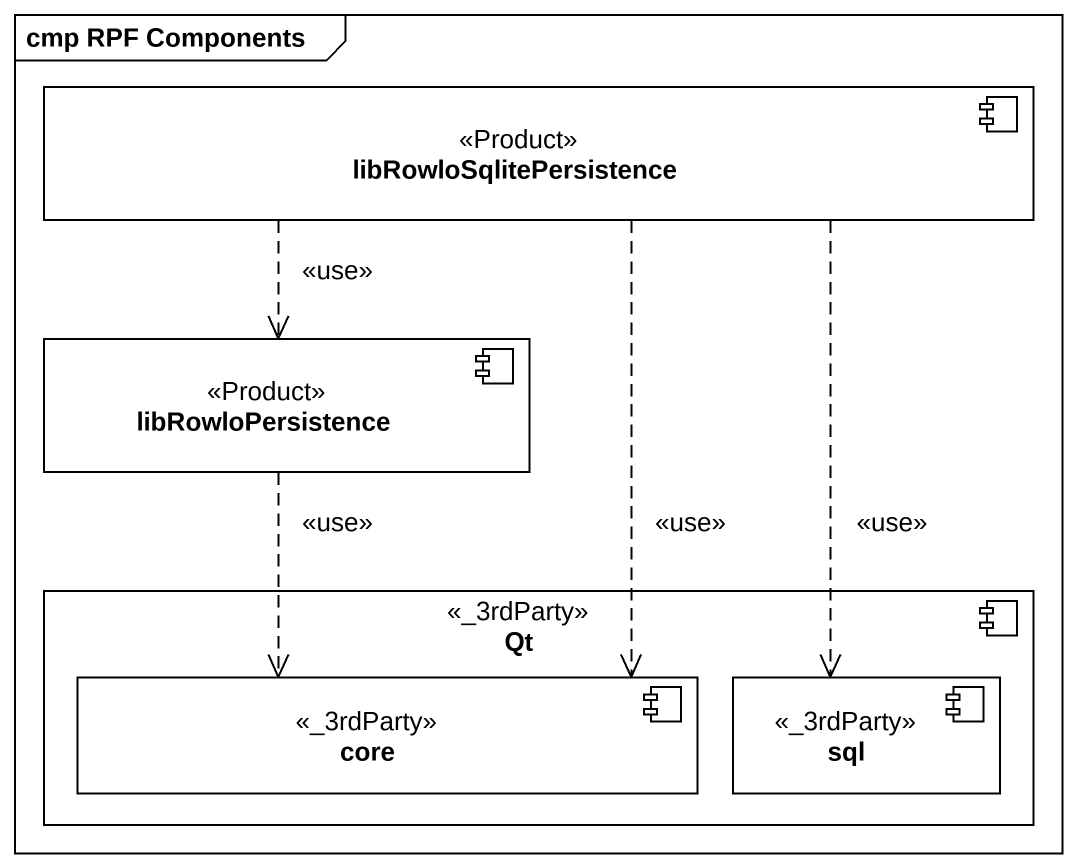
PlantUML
@startuml
mainframe cmp RPF Components
component libRowloSqlitePersistence <<Product>>
component libRowloPersistence <<Product>>
component Qt <<_3rdParty>> {
  component core <<_3rdParty>>
  component sql <<_3rdParty>>
}
libRowloSqlitePersistence ..> libRowloPersistence : <<use>>
libRowloSqlitePersistence ..> core : <<use>>
libRowloSqlitePersistence ..> sql : <<use>>
libRowloPersistence ..> core : <<use>>
@enduml
